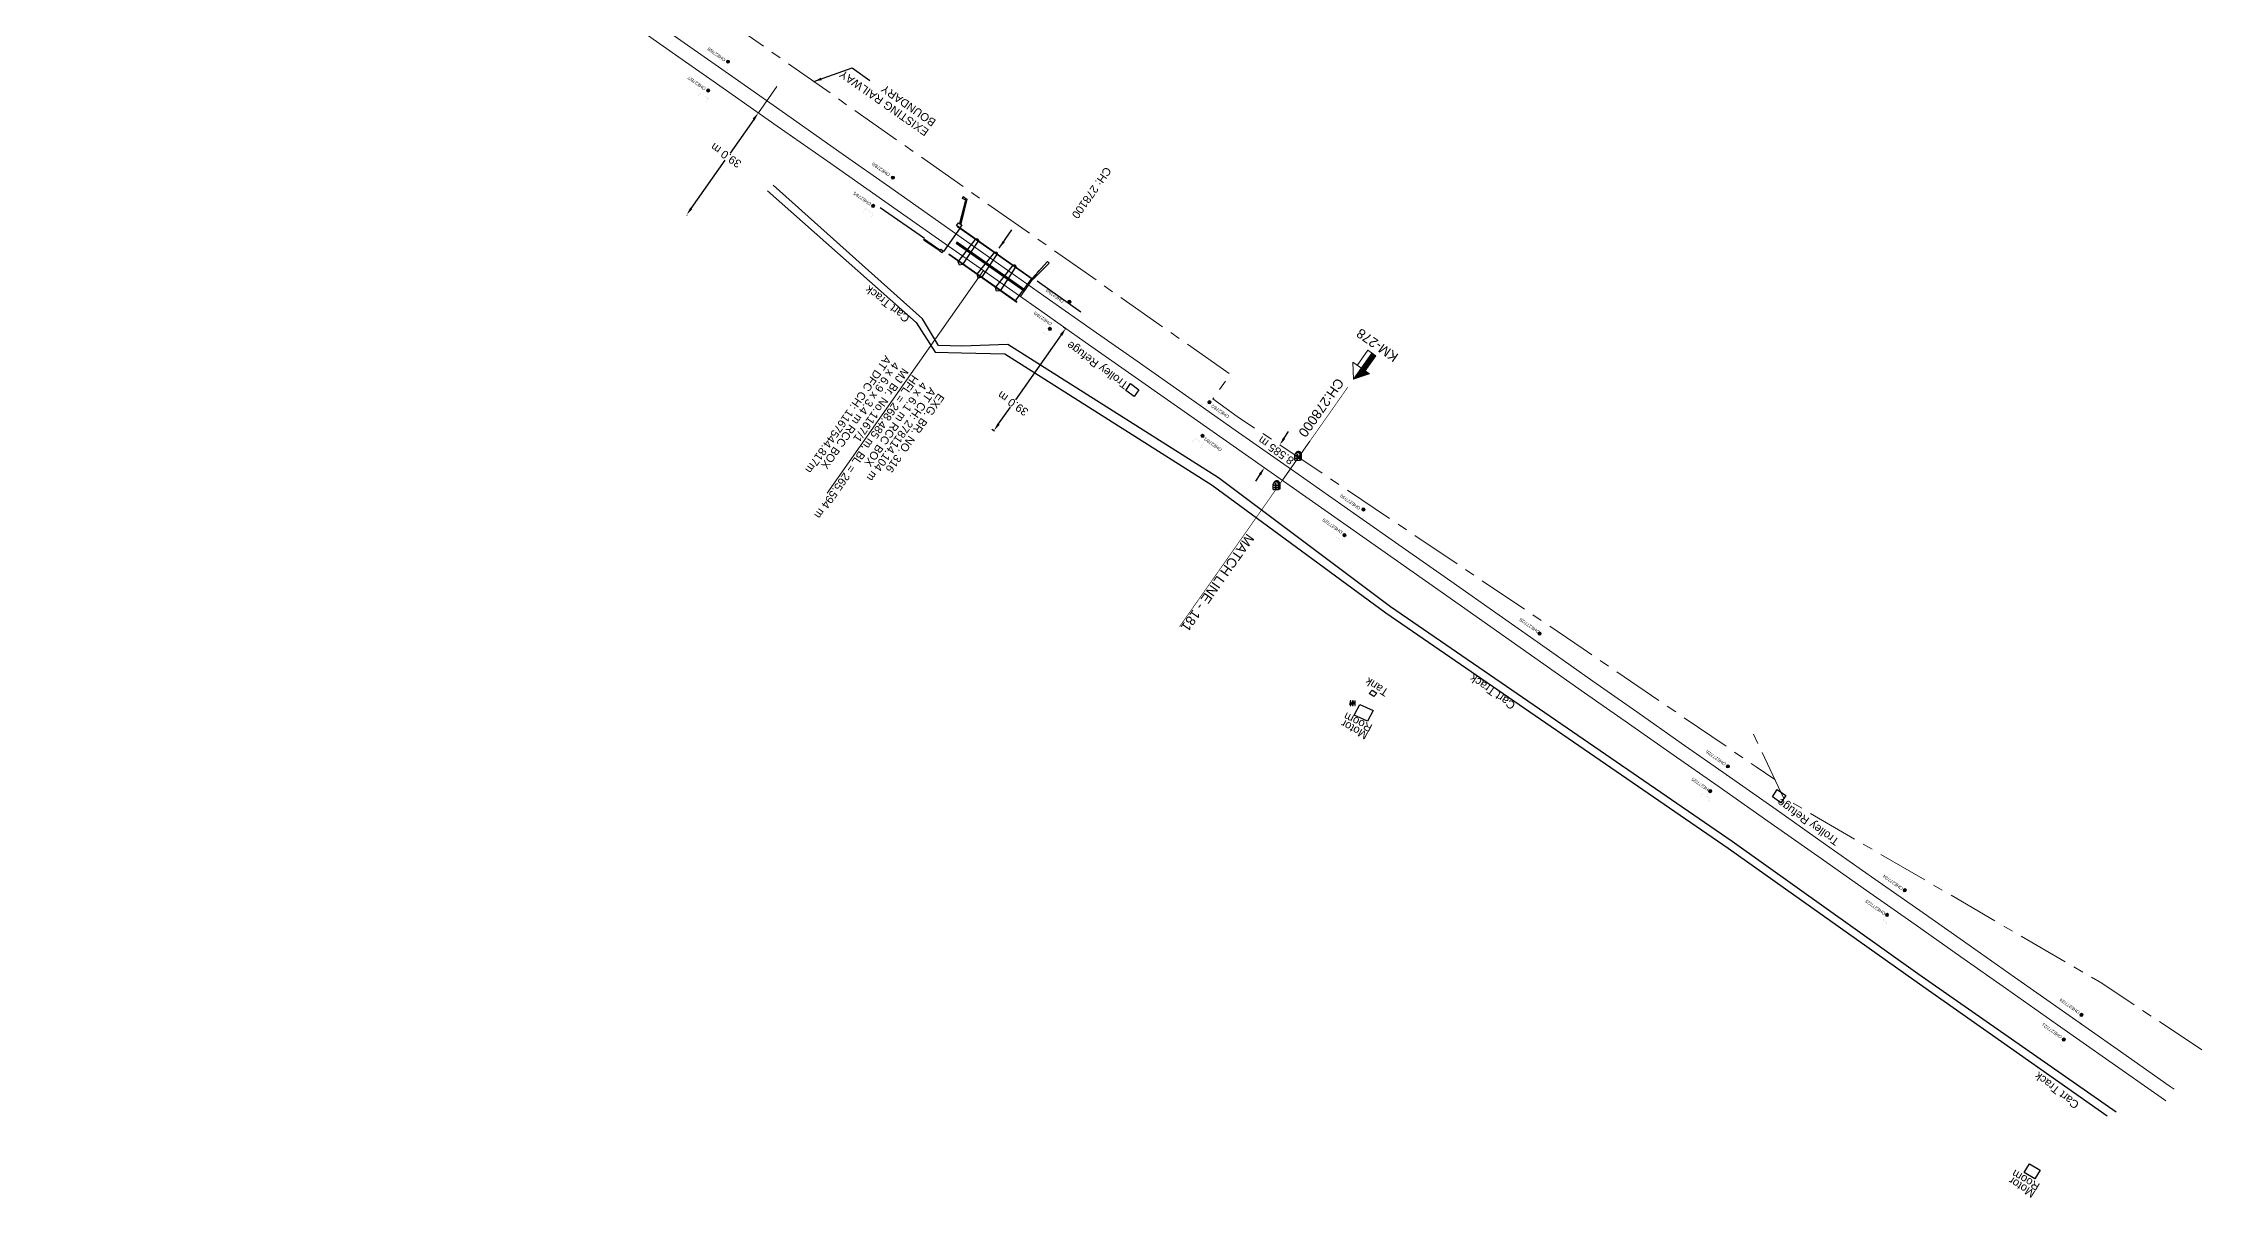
# Model space of a CAD drawing. Header units: metres. Extents: x 646303 to 662875, y 3366650 to 3378730.
# Drawn here: x 662201 to 662875, y 3366650 to 3367011 of the extents above; entities that cross this region are included whole.
import ezdxf
from ezdxf.enums import TextEntityAlignment as Align

# ---------------------------------------------------------------- set-up
doc = ezdxf.new("R2010")
doc.units = ezdxf.units.M
doc.header["$MEASUREMENT"] = 0
doc.header["$PDMODE"] = 3
doc.header["$PDSIZE"] = 0.5
doc.linetypes.add('CENTER', pattern=[50.8, 31.75, -6.35, 6.35, -6.35])
doc.linetypes.add('PHANTOM2', pattern=[1.25, 0.625, -0.125, 0.125, -0.125, 0.125, -0.125])
for name, color, linetype, lineweight in [('BOUNDARY DIMENTION', 10, 'Continuous', 0), ('BRIDGE DETAILS PLAN', 7, 'Continuous', 0), ('CANAL BOTTOM', 5, 'Continuous', 0), ('Existing Chainage', 7, 'Continuous', 0), ('Existing IR Track', 143, 'Continuous', 0), ('Existing Railway Boundary', 7, 'CENTER', 0), ('KM STONE', 7, 'Continuous', 0), ('OHE MAST', 8, 'Continuous', 0), ('OHE MAST TEXT', 8, 'Continuous', 0)]:
    doc.layers.add(name, color=color, linetype=linetype, lineweight=lineweight)
for name, color, linetype in [('BRIDGE_PARAPET', 7, 'Continuous'), ('CART_TRACK', 34, 'Continuous'), ('COMMERCIAL_BLD_PUC', 251, 'Continuous'), ('DFCC Boundary', 6, 'CENTER'), ('Dimension', 10, 'Continuous'), ('GRILL', 251, 'Continuous'), ('KILOMETER_STONE', 251, 'Continuous'), ('MATCH LINE', 7, 'Continuous'), ('PIER_OR_ABUTMENT', 7, 'Continuous'), ('RETAINING_WALL', 7, 'Continuous'), ('Side Details', 251, 'Continuous'), ('TANK', 251, 'Continuous'), ('TOPO_TEXT', 251, 'Continuous'), ('TRANSFORMER', 251, 'Continuous'), ('TROLLEY_STAND', 7, 'Continuous'), ('WING_WALL', 7, 'Continuous')]:
    doc.layers.add(name, color=color, linetype=linetype)
doc.styles.add('notes', font='romans.shx', dxfattribs={"height": 2})
doc.styles.get("Standard").update_dxf_attribs({"font": 'arial.ttf'})
doc.styles.add('Style-Arial', font='arial.ttf')
doc.dimstyles.new('DIM', dxfattribs={"dimtxt": 2.5, "dimasz": 2.5, "dimexe": 0.18, "dimexo": 0.0625, "dimgap": 0.09, "dimtad": 0, "dimtih": 1, "dimtoh": 1, "dimdec": 3, "dimzin": 0, "dimdsep": 46, "dimtxsty": 'Standard', "dimcen": 0.09, "dimadec": 0, "dimazin": 0, "dimtfac": 1, "dimtdec": 3, "dimtofl": 0, "dimtmove": 0, "dimatfit": 3, "dimfxl": 1, "dimtolj": 1, "dimtzin": 0, "dimarcsym": 0})
doc.dimstyles.new('ISO-25', dxfattribs={"dimtxt": 2.5, "dimasz": 2.5, "dimexe": 1.25, "dimexo": 0.625, "dimtad": 1, "dimtxsty": 'Standard', "dimcen": 2.5, "dimadec": 0, "dimazin": 0, "dimtfac": 1, "dimtmove": 0, "dimatfit": 3, "dimfxl": 1, "dimarcsym": 0})

# ---------------------------------------------------------------- blocks, each defined once
blk = doc.blocks.new('KMS')
blk.add_hatch(color=256).paths.add_polyline_path([(0.84, 1.71), (0.84, 0), (1.28, 0.25), (1.28, 1.71, 0.82134), (-0.65, 2.08, -0.601821)])
for points in [[(-0.84, 0), (-0.84, 1.71)], [(-0.84, 1.38), (0.84, 1.38)], [(-0.84, 0.64), (0.84, 0.64)], [(-0.84, 0), (0.84, 0)], [(0.84, 0), (0.84, 1.71)], [(0.84, 0), (1.28, 0.25)], [(1.28, 0.25), (1.28, 1.71)]]:
    blk.add_lwpolyline(points)
for centre, radius, start, end in [((0, 1.5), 0.867, 14.14625, 165.85375), ((0.28, 1.7), 1, 0.48587, 158.66614)]:
    blk.add_arc(centre, radius, start, end)
at = {"style": 'notes'}
for s, p in [('S', (-0.25, 0.09)), ('K', (-0.25, 1.58)), ('M', (-0.25, 0.81))]:
    blk.add_text(s, height=0.391, dxfattribs=at).set_placement(p)
blk = doc.blocks.new('TRF')
blk.add_hatch(color=256).paths.add_polyline_path([(0.22, -0.04), (0.38, 0.42), (-0.98, -0.29), (0.02, 0.04), (-0.18, -0.39), (0.98, 0.09)])
for p, q in [((-0.69, 0.72), (-0.69, -0.72)), ((-0.52, 0.72), (-0.69, 0.72)), ((-0.52, -0.72), (-0.52, 0.72)), ((0, 0.72), (0, -0.72)), ((0.17, 0.72), (0, 0.72)), ((0.17, -0.72), (0.17, 0.72)), ((0.7, 0.72), (0.7, -0.72)), ((0.87, 0.72), (0.7, 0.72)), ((0.87, -0.72), (0.87, 0.72)), ((-0.69, -0.72), (-0.52, -0.72)), ((0, -0.72), (0.17, -0.72)), ((0.7, -0.72), (0.87, -0.72))]:
    blk.add_line(p, q)
blk.add_lwpolyline([(0.22, -0.04), (0.38, 0.42), (-0.98, -0.29), (0.02, 0.04), (-0.18, -0.39), (0.98, 0.09)], close=True)
blk = doc.blocks.new('OHE MAST')
h = blk.add_hatch(color=256)
edge = h.paths.add_edge_path()
edge.add_arc((0, 0), 0.514, 0, 360)
at = {"const_width": 0.01, "flags": 128}
for points in [[(1.5, 3.5), (1.5, 2), (-1.5, 2), (-1.5, 3.5)], [(0, 2), (0, 0)]]:
    blk.add_lwpolyline(points, dxfattribs=at)
blk.add_circle((0, 0), 0.514)
blk = doc.blocks.new('KM POST PLAN')
at = {"extrusion": (0, 0, -1)}
h = blk.add_hatch(color=256, dxfattribs=at)
h.paths.add_polyline_path([(0, -20), (0, -8.5), (3, -8.5), (3, -20)])
h.paths.add_polyline_path([(0, -8.5), (0, 0), (6.3, -8.5), (3, -8.5)], flags=16)
at = {"flags": 128}
for points in [[(0, 0), (-6.3, -8.5), (6.3, -8.5)], [(0, 0), (0, -20)], [(0, 0), (6.3, -8.5)], [(3, -8.5), (3, -20), (-3, -20), (-3, -8.5)]]:
    blk.add_lwpolyline(points, dxfattribs=at)
at = {"style": 'Style-Arial'}
blk.add_attdef('KM-POST', text='', height=6, dxfattribs=at).set_placement((0, -26, -263.9), align=Align.MIDDLE_CENTER)
blk = doc.blocks.new('*D3082')
at = {"layer": 'Defpoints', "color": 0, "transparency": 16777216}
for p in [(659707.85, 3368886.53), (659716.16, 3368880.67), (659712.56, 3368875.56)]:
    blk.add_point(p, dxfattribs=at)
at = {"layer": 'Defpoints', "color": 0, "linetype": 'Continuous', "ltscale": 0.5, "transparency": 16777216}
for p in [(662424.31, 3366988.81), (662424.32, 3366988.81), (662401.9, 3366956.89)]:
    blk.add_point(p, dxfattribs=at)
at = {"layer": 'DFCC Boundary', "color": 0, "linetype": 'Continuous', "lineweight": -2, "ltscale": 0.5, "transparency": 16777216}
for p, q in [((662422.88, 3366986.76), (662415.51, 3366976.26)), ((662424.37, 3366988.78), (662424.47, 3366988.71)), ((662403.35, 3366958.94), (662413.94, 3366974.02)), ((662401.96, 3366956.86), (662402.06, 3366956.79))]:
    blk.add_line(p, q, dxfattribs=at)
at = {"layer": 'DFCC Boundary', "color": 0, "linetype": 'Continuous', "ltscale": 0.5, "transparency": 16777216}
for points in [[(662422.54, 3366987), (662423.22, 3366986.52), (662424.32, 3366988.81)], [(662403, 3366959.18), (662403.69, 3366958.7), (662401.91, 3366956.89)]]:
    blk.add_solid(points, dxfattribs=at)
at = {"layer": 'Dimension', "color": 0, "lineweight": -2, "transparency": 16777216}
for p, q in [((659712.51, 3368875.6), (659704.1, 3368881.52)), ((659705.69, 3368883.46), (659706.41, 3368884.48)), ((659716.11, 3368880.71), (659707.7, 3368886.63))]:
    blk.add_line(p, q, dxfattribs=at)
at = {"layer": 'Dimension', "color": 0, "transparency": 16777216}
for points in [[(659705.35, 3368883.7), (659706.03, 3368883.22), (659704.25, 3368881.42)], [(659706.07, 3368884.72), (659706.75, 3368884.24), (659707.85, 3368886.53)]]:
    blk.add_solid(points, dxfattribs=at)
at = {"layer": 'DFCC Boundary', "color": 0, "linetype": 'Continuous', "ltscale": 0.5, "transparency": 16777216, "insert": (662414.2, 3366975.5), "char_height": 2.5, "attachment_point": 5, "rotation": 145}
blk.add_mtext('\\A1;39.0 m', dxfattribs=at)
at = {"layer": 'Dimension', "color": 0, "lineweight": 0, "transparency": 16777216, "insert": (659713.19, 3368880.03), "char_height": 2.5, "attachment_point": 5, "rotation": 147}
blk.add_mtext('\\A1;6.250 m', dxfattribs=at)
blk = doc.blocks.new('*D2950')
at = {"layer": 'Defpoints', "color": 0, "transparency": 16777216}
for p in [(660717.44, 3368159.54), (660717.44, 3368159.54), (660721.04, 3368164.65)]:
    blk.add_point(p, dxfattribs=at)
at = {"layer": 'Defpoints', "color": 0, "linetype": 'ByBlock', "ltscale": 0.5, "transparency": 16777216}
for p in [(662587.19, 3366885.06, -1185.32), (662587.23, 3366885.03), (662582.41, 3366877.93)]:
    blk.add_point(p, dxfattribs=at)
at = {"layer": 'Dimension', "color": 0, "lineweight": -2, "transparency": 16777216}
for p, q in [((660717.49, 3368159.5), (660717.59, 3368159.44)), ((660719.6, 3368162.6), (660718.88, 3368161.58)), ((660721.09, 3368164.61), (660721.19, 3368164.54))]:
    blk.add_line(p, q, dxfattribs=at)
at = {"layer": 'Dimension', "color": 0, "transparency": 16777216}
for points in [[(660718.54, 3368161.82), (660719.22, 3368161.34), (660717.44, 3368159.54)], [(660719.26, 3368162.84), (660719.94, 3368162.36), (660721.04, 3368164.65)]]:
    blk.add_solid(points, dxfattribs=at)
at = {"layer": 'Existing Railway Boundary', "color": 0, "linetype": 'ByBlock', "lineweight": -2, "ltscale": 0.5, "transparency": 16777216}
for p, q in [((662587.24, 3366885.03), (662587.38, 3366884.93)), ((662588.62, 3366887.11), (662590.01, 3366889.19)), ((662582.46, 3366877.89), (662582.6, 3366877.8)), ((662581.06, 3366875.82), (662579.67, 3366873.75))]:
    blk.add_line(p, q, dxfattribs=at)
at = {"layer": 'Existing Railway Boundary', "color": 0, "linetype": 'ByBlock', "ltscale": 0.5, "transparency": 16777216}
for points in [[(662588.27, 3366887.34), (662588.96, 3366886.88), (662587.23, 3366885.03)], [(662580.71, 3366876.06), (662581.4, 3366875.59), (662582.45, 3366877.9)]]:
    blk.add_solid(points, dxfattribs=at)
at = {"layer": 'Dimension', "color": 0, "lineweight": 0, "transparency": 16777216, "insert": (660725.68, 3368157.67), "char_height": 2.5, "attachment_point": 5, "rotation": 147}
blk.add_mtext('\\A1;6.25 m', dxfattribs=at)
at = {"layer": 'Existing Railway Boundary', "color": 0, "linetype": 'ByBlock', "ltscale": 0.5, "transparency": 16777216, "insert": (662586.07, 3366883.3), "char_height": 2.5, "attachment_point": 5, "rotation": 145}
blk.add_mtext('\\A1;8.585 m', dxfattribs=at)
blk = doc.blocks.new('*D3109')
at = {"layer": 'BOUNDARY DIMENTION', "color": 0, "lineweight": -2, "transparency": 16777216}
for p, q in [((653285.62, 3373575.83), (653283.78, 3373573.6)), ((653287.17, 3373577.79), (653287.08, 3373577.87)), ((653280.19, 3373569.26), (653282.03, 3373571.49)), ((653278.55, 3373567.37), (653278.46, 3373567.45))]:
    blk.add_line(p, q, dxfattribs=at)
at = {"layer": 'BOUNDARY DIMENTION', "color": 0, "transparency": 16777216}
for points in [[(653285.3, 3373576.09), (653285.94, 3373575.56), (653287.22, 3373577.75)], [(653279.87, 3373569.53), (653280.51, 3373568.99), (653278.6, 3373567.33)]]:
    blk.add_solid(points, dxfattribs=at)
at = {"layer": 'Defpoints', "color": 0, "transparency": 16777216}
for p in [(653287.22, 3373577.75), (653287.22, 3373577.75), (653278.6, 3373567.33)]:
    blk.add_point(p, dxfattribs=at)
at = {"layer": 'Defpoints', "color": 0, "linetype": 'Continuous', "ltscale": 0.5, "transparency": 16777216}
for p in [(662519.65, 3366921.94), (662497.22, 3366890.04), (662497.95, 3366889.53)]:
    blk.add_point(p, dxfattribs=at)
at = {"layer": 'DFCC Boundary', "color": 0, "linetype": 'Continuous', "lineweight": -2, "ltscale": 0.5, "transparency": 16777216}
for p, q in [((662518.94, 3366919.39), (662504.67, 3366899.09)), ((662519.7, 3366921.91), (662520.53, 3366921.33)), ((662499.39, 3366891.57), (662503.1, 3366896.85)), ((662497.27, 3366890), (662498.1, 3366889.42))]:
    blk.add_line(p, q, dxfattribs=at)
at = {"layer": 'DFCC Boundary', "color": 0, "linetype": 'Continuous', "ltscale": 0.5, "transparency": 16777216}
for points in [[(662518.6, 3366919.63), (662519.28, 3366919.15), (662520.38, 3366921.43)], [(662499.05, 3366891.81), (662499.73, 3366891.33), (662497.95, 3366889.53)]]:
    blk.add_solid(points, dxfattribs=at)
at = {"layer": 'BOUNDARY DIMENTION', "color": 0, "transparency": 16777216, "insert": (653282.91, 3373572.54), "char_height": 2.5, "attachment_point": 5, "rotation": 145}
blk.add_mtext('\\A1;13.525 m', dxfattribs=at)
at = {"layer": 'DFCC Boundary', "color": 0, "linetype": 'Continuous', "ltscale": 0.5, "transparency": 16777216, "insert": (662503.88, 3366897.97), "char_height": 2.5, "attachment_point": 5, "rotation": 145}
blk.add_mtext('\\A1;39.0 m', dxfattribs=at)
blk = doc.blocks.new('*D2906')
at = {"layer": 'Defpoints', "color": 0, "linetype": 'Continuous', "ltscale": 0.5, "transparency": 16777216}
for p in [(662519.65, 3366921.94), (662497.22, 3366890.04), (662497.95, 3366889.53)]:
    blk.add_point(p, dxfattribs=at)
at = {"layer": 'DFCC Boundary', "color": 0, "linetype": 'Continuous', "lineweight": -2, "ltscale": 0.5, "transparency": 16777216}
for p, q in [((662518.94, 3366919.39), (662504.67, 3366899.09)), ((662519.7, 3366921.91), (662520.53, 3366921.33)), ((662499.39, 3366891.57), (662503.1, 3366896.85)), ((662497.27, 3366890), (662498.1, 3366889.42))]:
    blk.add_line(p, q, dxfattribs=at)
at = {"layer": 'DFCC Boundary', "color": 0, "linetype": 'Continuous', "ltscale": 0.5, "transparency": 16777216}
for points in [[(662518.6, 3366919.63), (662519.28, 3366919.15), (662520.38, 3366921.43)], [(662499.05, 3366891.81), (662499.73, 3366891.33), (662497.95, 3366889.53)]]:
    blk.add_solid(points, dxfattribs=at)
at = {"layer": 'DFCC Boundary', "color": 0, "linetype": 'Continuous', "ltscale": 0.5, "transparency": 16777216, "insert": (662503.88, 3366897.97), "char_height": 2.5, "attachment_point": 5, "rotation": 145}
blk.add_mtext('\\A1;39.0 m', dxfattribs=at)
blk = doc.blocks.new('*D2912')
at = {"layer": 'Defpoints', "color": 0, "linetype": 'Continuous', "ltscale": 0.5, "transparency": 16777216}
for p in [(662424.31, 3366988.81), (662424.32, 3366988.81), (662401.9, 3366956.89)]:
    blk.add_point(p, dxfattribs=at)
at = {"layer": 'DFCC Boundary', "color": 0, "linetype": 'Continuous', "lineweight": -2, "ltscale": 0.5, "transparency": 16777216}
for p, q in [((662422.88, 3366986.76), (662415.51, 3366976.26)), ((662424.37, 3366988.78), (662424.47, 3366988.71)), ((662403.35, 3366958.94), (662413.94, 3366974.02)), ((662401.96, 3366956.86), (662402.06, 3366956.79))]:
    blk.add_line(p, q, dxfattribs=at)
at = {"layer": 'DFCC Boundary', "color": 0, "linetype": 'Continuous', "ltscale": 0.5, "transparency": 16777216}
for points in [[(662422.54, 3366987), (662423.22, 3366986.52), (662424.32, 3366988.81)], [(662403, 3366959.18), (662403.69, 3366958.7), (662401.91, 3366956.89)]]:
    blk.add_solid(points, dxfattribs=at)
at = {"layer": 'DFCC Boundary', "color": 0, "linetype": 'Continuous', "ltscale": 0.5, "transparency": 16777216, "insert": (662414.2, 3366975.5), "char_height": 2.5, "attachment_point": 5, "rotation": 145}
blk.add_mtext('\\A1;39.0 m', dxfattribs=at)

msp = doc.modelspace()

# ---------------------------------------------------------------- linework, layer by layer
at = {"layer": 'BRIDGE DETAILS PLAN', "color": 7, "linetype": 'Continuous', "lineweight": 0, "flags": 128}
msp.add_lwpolyline([(662494.654, 3366939.502), (662445.7866, 3366869.9016)], dxfattribs=at)
at = {"layer": 'BRIDGE_PARAPET', "linetype": 'Continuous'}
for points in [[(662486.529, 3366953.213, 270.016), (662486.602, 3366953.379, 270.023), (662509.946, 3366936.955, 270.063), (662509.8729, 3366936.7889, 270.063)], [(662483.8, 3366944.601, 269.905), (662505.073, 3366929.693, 269.949), (662505.109, 3366929.773, 269.952), (662483.836, 3366944.681, 269.952)], [(662486.133, 3366948.052, 270.005), (662507.406, 3366933.144, 270.049), (662507.442, 3366933.224, 270.052), (662486.169, 3366948.132, 270.052)], [(662507.621, 3366933.275, 270.068), (662507.728, 3366933.359, 270.084), (662486.302, 3366948.386, 270.013), (662486.1943, 3366948.3014, 270.013)]]:
    msp.add_polyline3d(points, close=True, dxfattribs=at)
at = {"layer": 'CART_TRACK', "linetype": 'Continuous'}
for points in [[(662848.628, 3366676.534, 266.337), (662786.641, 3366719.73, 266.439), (662728.557, 3366761.103, 266.329), (662621.824, 3366834.401, 266.451), (662568.14, 3366874.751, 266.428), (662502.312, 3366916.382, 266.281), (662487.916, 3366915.912, 265.739), (662480.567, 3366916.082, 265.601), (662475.658, 3366924.432, 265.748), (662428.914, 3366966.248, 265.574)], [(662427.227, 3366964.446, 265.412), (662473.634, 3366923.264, 265.817), (662479.538, 3366914.062, 265.769), (662487.841, 3366913.756, 265.795), (662501.341, 3366913.546, 266.136), (662566.133, 3366872.465, 266.294), (662620.335, 3366832.555, 266.325), (662727.326, 3366758.956, 266.207), (662785.42, 3366717.85, 266.266), (662845.791, 3366675.33, 266.336)]]:
    msp.add_polyline3d(points, dxfattribs=at)
at = {"layer": 'COMMERCIAL_BLD_PUC', "linetype": 'Continuous'}
for points in [[(662610.523, 3366800.591, 265.981), (662612.298, 3366803.883, 265.845), (662616.391, 3366801.981, 266.023), (662614.6148, 3366798.6868, 266.023)], [(662823.132, 3366655.616, 266.673), (662819.847, 3366657.673, 266.525), (662821.561, 3366660.39, 266.717), (662824.8484, 3366658.3315, 266.717)]]:
    msp.add_polyline3d(points, close=True, dxfattribs=at)
at = {"layer": 'Existing Chainage', "color": 7, "linetype": 'Continuous', "lineweight": 13, "flags": 128}
for points in [[(662430.0647, 3366996.9929), (662424.3186, 3366988.8086)], [(662511.9428, 3366939.582), (662506.1966, 3366931.3978)], [(662596.6775, 3366886.2372), (662588.0568, 3366873.9618)]]:
    msp.add_lwpolyline(points, dxfattribs=at)
at = {"layer": 'Existing IR Track', "flags": 128}
for points in [[(662390.0381, 3367018.4942), (662403.1722, 3367009.2784), (662415.9966, 3367000.2799), (662432.8106, 3366988.4529), (662449.4808, 3366976.727), (662466.4122, 3366964.8069), (662483.1107, 3366953.0508), (662499.3579, 3366941.6271), (662515.3098, 3366930.411), (662528.9704, 3366920.8127), (662542.6735, 3366911.1847), (662557.8147, 3366900.5764), (662573.3578, 3366889.6866), (662591.982, 3366876.6039), (662611.2709, 3366863.0543), (662625.4901, 3366853.0714), (662640.69, 3366842.4002), (662655.7672, 3366831.8132), (662671.4958, 3366820.7689), (662685.0458, 3366811.2345), (662698.7877, 3366801.5651), (662712.7088, 3366791.8235), (662726.6813, 3366782.0461), (662742.3018, 3366771.0461), (662757.7944, 3366760.1359), (662773.1591, 3366749.3538), (662788.2502, 3366738.7635), (662802.6264, 3366728.6568), (662816.8646, 3366718.6473), (662832.8605, 3366707.3999), (662848.8664, 3366696.1455), (662865.1834, 3366684.7218), (662866.6712, 3366683.6802)], [(662387.6022, 3367014.5304), (662400.5149, 3367005.4927), (662413.3364, 3366996.519), (662430.1744, 3366984.6974), (662446.9224, 3366972.939), (662463.8205, 3366961.1127), (662480.6261, 3366949.3512), (662496.8047, 3366937.992), (662512.8852, 3366926.7016), (662526.4218, 3366917.1847), (662539.9563, 3366907.6693), (662555.2697, 3366896.9512), (662570.6055, 3366886.2174), (662589.4431, 3366872.9883), (662608.3508, 3366859.7099), (662622.9419, 3366849.4461), (662637.6725, 3366839.0841), (662653.2103, 3366828.1724), (662682.4923, 3366807.5971), (662696.1617, 3366797.986), (662710.1675, 3366788.204), (662724.1971, 3366778.4053), (662739.7704, 3366767.4415), (662755.3502, 3366756.4733), (662770.6224, 3366745.7425), (662785.7537, 3366735.1107), (662800.0759, 3366725.0276), (662814.3311, 3366714.9915), (662830.3082, 3366703.7642), (662846.2827, 3366692.5389), (662862.6381, 3366681.0973), (662864.1234, 3366680.0582)]]:
    msp.add_lwpolyline(points, dxfattribs=at)
at = {"layer": 'Existing Railway Boundary', "ltscale": 0.5, "flags": 128}
for points in [[(661261.7916, 3367825.2642), (661281.9673, 3367853.5492), (661519.2212, 3367686.6915), (661517.7393, 3367684.5844), (661729.3129, 3367535.7068), (661750.7414, 3367567.33), (661814.6324, 3367522.9577), (661775.683, 3367466.875), (662571.8498, 3366907.0218), (662566.349, 3366899.4337)], [(662875.3571, 3366695.9801), (662844.16, 3366716.779), (662744.673, 3366774.782), (662735.135, 3366794.8)]]:
    msp.add_lwpolyline(points, dxfattribs=at)
at = {"layer": 'Existing Railway Boundary', "ltscale": 0.5, "elevation": -1185.3248, "flags": 128}
msp.add_lwpolyline([(662566.349, 3366899.4337), (662573.9252, 3366893.9415), (662627.8679, 3366857.8188), (662682.0115, 3366821.3228), (662736.0917, 3366784.4243), (662741.9432, 3366780.5112)], dxfattribs=at)
at = {"layer": 'GRILL'}
msp.add_polyline3d([(662476.186, 3366949.563, 269.62), (662462.411, 3366959.175, 269.572)], dxfattribs=at)
at = {"layer": 'GRILL', "linetype": 'Continuous'}
msp.add_polyline3d([(662525.091, 3366926.537, 269.828), (662511.47, 3366936.201, 269.595)], dxfattribs=at)
at = {"layer": 'MATCH LINE', "linetype": 'PHANTOM2', "ltscale": 15, "const_width": 0.2}
msp.add_lwpolyline([(662608.519, 3366903.0989), (662555.9361, 3366828.2237)], dxfattribs=at)
at = {"layer": 'PIER_OR_ABUTMENT', "linetype": 'Continuous'}
for points in [[(662487.348, 3366952.88, 269.518), (662482.147, 3366945.505, 269.477)], [(662504.594, 3366929.905, 269.455), (662509.826, 3366937.132, 269.522)]]:
    msp.add_polyline3d(points, dxfattribs=at)
for points in [[(662488.091, 3366941.369, 269.882), (662487.169, 3366941.205, 269.875), (662486.735, 3366942.23, 269.771), (662492.328, 3366949.5, 269.159), (662492.9, 3366949.449, 269.155), (662493.139, 3366948.877, 269.17)], [(662494.043, 3366937.376, 269.905), (662492.976, 3366937.154, 269.878), (662492.716, 3366938.345, 269.901), (662498.221, 3366945.287, 269.22), (662498.792, 3366945.272, 269.163), (662498.99, 3366944.77, 269.206)], [(662504.08, 3366941.339, 269.153), (662504.611, 3366941.293, 269.151), (662504.786, 3366940.834, 269.149), (662499.87, 3366933.185, 269.896), (662498.743, 3366933.082, 269.88), (662498.436, 3366934.225, 269.891)]]:
    msp.add_polyline3d(points, close=True, dxfattribs=at)
at = {"layer": 'RETAINING_WALL', "linetype": 'Continuous'}
for points in [[(662487.571, 3366954.107, 269.491), (662487.237, 3366954.36, 269.491), (662489.174, 3366961.553, 267.361), (662488.145, 3366962.093, 267.337), (662488.361, 3366962.659, 267.36), (662489.479, 3366961.86, 267.299)], [(662476.059, 3366949.006, 269.704), (662476.244, 3366949.329, 269.712), (662481, 3366946.037, 269.78), (662480.811, 3366945.745, 269.714)], [(662509.874, 3366937.06, 269.241), (662514.642, 3366942.349, 267.648), (662515.143, 3366941.852, 267.64), (662510.15, 3366936.878, 269.407)]]:
    msp.add_polyline3d(points, close=True, dxfattribs=at)
at = {"layer": 'TANK', "linetype": 'Continuous'}
msp.add_polyline3d([(662615.16, 3366807.373, 265.949), (662616.119, 3366808.419, 266.944), (662617.573, 3366807.41, 266.88), (662616.614, 3366806.364, 265.885)], close=True, dxfattribs=at)
at = {"layer": 'TROLLEY_STAND', "linetype": 'Continuous'}
for points in [[(662540.607, 3366904.213, 270.04), (662543.199, 3366902.289, 270.044), (662541.736, 3366900.151, 269.986), (662539.144, 3366902.075, 269.986)], [(662741.166, 3366774.998, 269.719), (662742.66, 3366777.299, 269.721), (662745.342, 3366775.433, 269.68), (662743.848, 3366773.132, 269.68)]]:
    msp.add_polyline3d(points, close=True, dxfattribs=at)
at = {"layer": 'WING_WALL', "linetype": 'Continuous'}
for points in [[(662487.247, 3366952.918, 269.948), (662486.279, 3366953.557, 269.945), (662486.881, 3366954.441, 269.934), (662487.849, 3366953.802, 269.934)], [(662482.144, 3366945.631, 269.894), (662481.689, 3366945.041, 269.903), (662480.876, 3366945.658, 269.917), (662481.331, 3366946.248, 269.917)]]:
    msp.add_polyline3d(points, close=True, dxfattribs=at)

# ---------------------------------------------------------------- block references
at = {"layer": 'KILOMETER_STONE', "linetype": 'Continuous'}
for p in [(662592.788, 3366880.258, 270.462), (662586.04, 3366871.09, 270.451)]:
    msp.add_blockref('KMS', p, dxfattribs=at)
at = {"layer": 'KM STONE'}
ref = msp.add_blockref('KM POST PLAN', (662610.2432, 3366905.554), dxfattribs=dict(at, xscale=0.4999999999999998, yscale=0.4999999999999998, zscale=0.4999999999999998, rotation=144.920621047519))
ref.add_attrib('KM-POST', 'KM-278', dxfattribs={"layer": '0', "height": 3, "rotation": 144.9206211, "style": 'Style-Arial'}).set_placement((662617.7144, 3366916.1926), align=Align.MIDDLE_CENTER)
at = {"layer": 'OHE MAST', "color": 2, "rotation": 143.3908318566117}
for p in [(662414.829, 3367004.808), (662408.636, 3366995.814), (662466.35, 3366968.557), (662460.17, 3366959.74), (662521.523, 3366929.787), (662515.42, 3366921.269), (662565.26, 3366898.369), (662563.122, 3366887.852), (662613.371, 3366864.886), (662607.443, 3366856.825), (662668.414, 3366826.07), (662727.267, 3366784.575), (662721.748, 3366776.822), (662782.553, 3366745.842), (662776.987, 3366738.144), (662837.718, 3366706.91), (662832.207, 3366699.196)]:
    msp.add_blockref('OHE MAST', p, dxfattribs=at)
at = {"layer": 'TRANSFORMER', "linetype": 'Continuous'}
msp.add_blockref('TRF', (662609.972, 3366804.326, 267.004), dxfattribs=at)

# ---------------------------------------------------------------- texts
at = {"layer": 'BRIDGE DETAILS PLAN', "color": 10}
for s, p in [('AT DFC CH: 1167544.817m', (662463.9707, 3366913.2018)), ('4 x 6.9 x 3.4 m RCC BOX', (662466.5291, 3366911.2366)), ('MJ Br. No.1167/1', (662469.3827, 3366909.2713))]:
    msp.add_text(s, height=2.5, rotation=235, dxfattribs=at).set_placement(p)
at = {"layer": 'BRIDGE DETAILS PLAN'}
for s, p in [('HFL = 268.485 m, BL = 265.594 m', (662472.4753, 3366907.129)), ('4 x 6.1 m RCC BOX', (662475.2207, 3366904.9749)), ('AT CH: 278114.104 m', (662477.9587, 3366903.2171)), ('EXG. BR. NO. 316', (662480.599, 3366901.3617))]:
    msp.add_text(s, height=2.5, rotation=235, dxfattribs=at).set_placement(p)
at = {"layer": 'CART_TRACK', "linetype": 'Continuous'}
for rotation, p in [(142.2575785, (662471.8631, 3366925.048, 531.3678)), (145.0588563, (662661.1138, 3366804.1553, 156.3202)), (142.2575785, (662837.2489, 3366679.2794, 156.3202))]:
    msp.add_text('Cart Track', height=2.5, rotation=rotation, dxfattribs=at).set_placement(p)
at = {"layer": 'Existing Chainage', "color": 7, "linetype": 'Continuous', "lineweight": 0, "attachment_point": 6, "line_spacing_factor": 0.6, "style": 'Style-Arial'}
for s, insert, char_height, rotation in [('CH: 278100', (662523.0943, 3366956.1898), 2.5, 234.9267269), ('CH:278000', (662594.0994, 3366887.9898), 3, 234.9206211)]:
    msp.add_mtext(s, dxfattribs=dict(at, insert=insert, char_height=char_height, rotation=rotation))
at = {"layer": 'Existing Railway Boundary', "linetype": 'Continuous', "ltscale": 5}
for s, p in [('EXISTING RAILWAY', (662477.8236, 3366983.4165)), ('BOUNDARY', (662480.0321, 3366986.4095))]:
    msp.add_text(s, height=2.5, rotation=145, dxfattribs=at).set_placement(p)
at = {"layer": 'MATCH LINE', "linetype": 'Continuous'}
msp.add_text('MATCH LINE - 181', height=3, rotation=234.6931368, dxfattribs=at).set_placement((662577.0085, 3366857.5415))
at = {"layer": 'OHE MAST TEXT'}
for s, p in [('OHE278/8', (662411.232, 3367007.0771)), ('OHE278/7', (662405.039, 3366998.0831)), ('OHE278/6', (662462.6217, 3366971.1534)), ('OHE278/5', (662456.7553, 3366962.023)), ('OHE278/4', (662516.9329, 3366931.6057)), ('OHE278/3', (662513.2023, 3366924.5129)), ('OHE278/2', (662568.6094, 3366895.5554)), ('OHE278/1', (662566.3155, 3366885.2253)), ('OHE277/30', (662609.2715, 3366867.1882)), ('OHE277/29', (662603.7164, 3366859.6756)), ('OHE277/28', (662665.2937, 3366828.496)), ('OHE277/26', (662723.5118, 3366787.2116)), ('OHE277/25', (662719.0272, 3366778.6564)), ('OHE277/24', (662778.8381, 3366748.3134)), ('OHE277/23', (662773.3756, 3366740.4988)), ('OHE277/24', (662834.0492, 3366709.6419)), ('OHE277/21', (662828.5382, 3366701.9279))]:
    msp.add_text(s, height=1, rotation=145, dxfattribs=at).set_placement(p, align=Align.MIDDLE_CENTER)
at = {"layer": 'Side Details'}
msp.add_text('Trolley Refuge', height=2.5, rotation=144.1003129, dxfattribs=at).set_placement((662540.179, 3366904.2857))
at = {"layer": 'TOPO_TEXT'}
for s, rotation, p in [('Tank', 146.9860745, (662621.4827, 3366808.3325)), ('Motor', 151.6156815, (662615.0941, 3366795.0398)), ('Room', 153.5241557, (662616.3741, 3366797.4218)), ('Trolley Refuge', 144.8711883, (662762.3126, 3366761.6539)), ('Motor', 147.8060754, (662823.5479, 3366651.6833)), ('Room', 149.7145496, (662824.9834, 3366653.975))]:
    msp.add_text(s, height=2.5, rotation=rotation, dxfattribs=at).set_placement(p)

# ---------------------------------------------------------------- dimensions: what is measured, and where the dimension line sits
at = {"layer": 'BOUNDARY DIMENTION'}
dim = msp.add_aligned_dim(p1=(653278.5954, 3373567.3331), p2=(653287.2163, 3373577.7543), distance=0, dimstyle='DIM', override={"dimpost": ' m'}, dxfattribs=at)
dim.commit()
dim.dimension.update_dxf_attribs({"geometry": '*D3109', "text_midpoint": (653282.9058, 3373572.5437), "text_rotation": 145})
at = {"layer": 'DFCC Boundary', "linetype": 'Continuous', "ltscale": 0.5}
for base, p1, p2, angle, override, picture, middle in [((662424.3186, 3366988.8086), (662401.9048, 3366956.8928), (662424.3143, 3366988.8116), 54.9282516, {"dimdec": 1, "dimpost": ' m', "dimtmove": 2}, '*D2912', (662414.2038, 3366975.5024)), ((662497.9493, 3366889.5284), (662519.6535, 3366921.9432), (662497.2232, 3366890.0389), 234.8907946, {"dimdec": 1, "dimpost": ' m'}, '*D2906', (662503.8826, 3366897.9678))]:
    dim = msp.add_linear_dim(base=base, p1=p1, p2=p2, angle=angle, dimstyle='DIM', override=override, dxfattribs=at)
    dim.commit()
    dim.dimension.update_dxf_attribs({"geometry": picture, "text_midpoint": middle, "dimtype": 129, "text_rotation": 145})
at = {"layer": 'Dimension', "color": 10, "lineweight": 0}
dim = msp.add_linear_dim(base=(659707.8484, 3368886.5277), p1=(659712.5572, 3368875.5616), p2=(659716.1582, 3368880.6699), angle=54.818733, dimstyle='DIM', override={"dimpost": ' m', "dimtmove": 2}, dxfattribs=at)
dim.commit()
dim.dimension.update_dxf_attribs({"geometry": '*D3082', "text_midpoint": (659713.1895, 3368880.033), "dimtype": 129, "text_rotation": 147})
at = {"layer": 'Existing Railway Boundary', "linetype": 'ByBlock', "ltscale": 0.5}
dim = msp.add_linear_dim(base=(662587.2262, 3366885.0346), p1=(662582.4084, 3366877.9286), p2=(662587.1852, 3366885.062, -1185.3248), angle=56.1917593, dimstyle='DIM', override={"dimpost": ' m'}, dxfattribs=at)
dim.commit()
dim.dimension.update_dxf_attribs({"geometry": '*D2950', "text_midpoint": (662586.0658, 3366883.3018), "dimtype": 129, "text_rotation": 145})

# ---------------------------------------------------------------- leaders
at = {"layer": 'CANAL BOTTOM'}
msp.add_leader([(662499.5798, 3366946.5309, 0.0288), (662503.5634, 3366952.2153, 0.0288)], dimstyle='ISO-25', override={"dimtxt": 3, "dimasz": 2.5, "dimgap": 0.625, "dimtad": 0, "dimdec": 3, "dimzin": 2, "dimtdec": 3}, dxfattribs=at)
at = {"layer": 'Existing Railway Boundary', "linetype": 'Continuous', "ltscale": 5}
msp.add_leader([(662441.6329, 3366998.5885), (662453.6316, 3367002.8468), (662459.1782, 3366998.9456)], dimstyle='ISO-25', override={"dimtxt": 0.5, "dimtad": 0}, dxfattribs=at)

doc.saveas('drawing.dxf')
